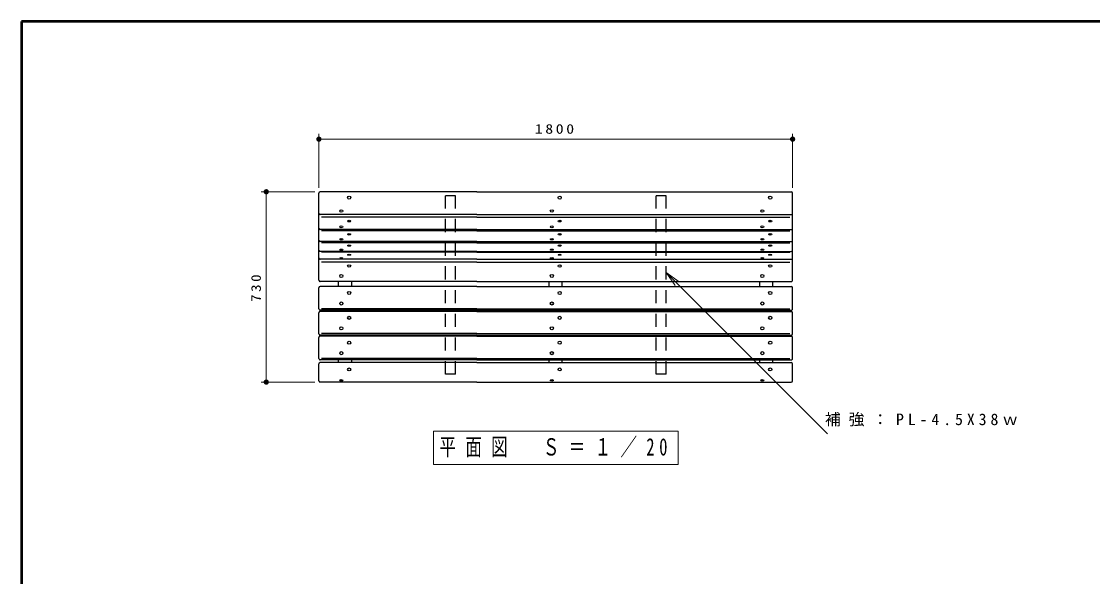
# Model space of a CAD drawing. Units: millimetres on the paper, scale 1:20. Extents: x -365 to 12, y -38 to 257.
# Drawn here: x -365 to -161.5, y 151.5 to 257 of the extents above; entities that cross this region are included whole.
import ezdxf

# ---------------------------------------------------------------- set-up
doc = ezdxf.new("R2010")
doc.units = ezdxf.units.MM
doc.linetypes.add('USER1', pattern=[4.5, 2.5, -2])
doc.layers.add('LY_1', color=7, linetype='Continuous', lineweight=25)
doc.layers.add('LY_2', color=7, linetype='Continuous', lineweight=13)
doc.styles.add('ＭＳ ゴシック', font='')
doc.styles.get('ＭＳ ゴシック').set_extended_font_data('MS Gothic')

# ---------------------------------------------------------------- blocks, each defined once
blk = doc.blocks.new('filled_dot')
at = {"color": 0, "linetype": 'Continuous', "lineweight": -2, "const_width": 1.25}
blk.add_lwpolyline([(-0.625, 0, 1), (0.625, 0, 1)], format="xyb", close=True, dxfattribs=at)
blk = doc.blocks.new('open_arrow')
at = {"color": 0, "linetype": 'Continuous', "lineweight": -2}
blk.add_lwpolyline([(7.5, 1.25), (0, 0), (7.5, -1.25)], dxfattribs=at)

msp = doc.modelspace()

# ---------------------------------------------------------------- linework, layer by layer
at = {"layer": 'LY_1', "lineweight": 13}
for p, q in [((-308.479, 225.378), (-308.479, 235.628)), ((-308.479, 234.628), (-218.479, 234.628)), ((-218.479, 225.378), (-218.479, 235.628)), ((-309.229, 224.628), (-319.479, 224.628)), ((-318.479, 188.457), (-318.479, 224.628)), ((-242.528, 209.297), (-211.83, 178.598)), ((-309.229, 188.457), (-319.479, 188.457)), ((-240.229, 179.107), (-286.729, 179.107)), ((-286.729, 179.107), (-286.729, 172.807)), ((-240.229, 172.807), (-240.229, 179.107)), ((-286.729, 172.807), (-240.229, 172.807))]:
    msp.add_line(p, q, dxfattribs=at)
at = {"layer": 'LY_1'}
for p, q in [((-308.478, 207.83), (-308.478, 224.378)), ((-278.479, 224.628), (-308.229, 224.628)), ((-278.479, 224.628), (-218.728, 224.628)), ((-218.479, 207.83), (-218.479, 224.378)), ((-278.479, 220.291), (-308.229, 220.291)), ((-278.479, 220.291), (-218.728, 220.291)), ((-278.479, 219.786), (-307.979, 219.786)), ((-278.479, 219.786), (-218.978, 219.786)), ((-278.479, 217.461), (-308.229, 217.461)), ((-278.479, 217.182), (-307.979, 217.182)), ((-278.479, 217.461), (-218.728, 217.461)), ((-278.479, 217.182), (-218.978, 217.182)), ((-278.479, 215.184), (-308.229, 215.184)), ((-278.479, 214.948), (-307.979, 214.948)), ((-278.479, 215.184), (-218.728, 215.184)), ((-278.479, 214.948), (-218.978, 214.948)), ((-278.479, 213.295), (-308.229, 213.295)), ((-278.479, 211.792), (-308.229, 211.792)), ((-278.479, 213.121), (-307.979, 213.121)), ((-278.479, 213.295), (-218.728, 213.295)), ((-278.479, 213.121), (-218.978, 213.121)), ((-278.479, 211.792), (-218.728, 211.792)), ((-278.479, 211.268), (-307.979, 211.268)), ((-278.479, 211.268), (-218.978, 211.268)), ((-308.478, 202.37), (-308.478, 206.369)), ((-278.479, 207.58), (-308.229, 207.58)), ((-278.479, 206.619), (-308.229, 206.619)), ((-304.728, 206.619), (-304.728, 207.58)), ((-302.228, 206.619), (-302.228, 207.58)), ((-278.479, 207.58), (-218.728, 207.58)), ((-278.479, 206.619), (-218.728, 206.619)), ((-264.729, 206.619), (-264.729, 207.58)), ((-262.229, 206.619), (-262.229, 207.58)), ((-224.729, 206.619), (-224.729, 207.58)), ((-222.229, 206.619), (-222.229, 207.58)), ((-218.479, 202.37), (-218.479, 206.369)), ((-308.478, 197.646), (-308.478, 201.645)), ((-278.479, 202.12), (-308.229, 202.12)), ((-278.479, 201.895), (-308.229, 201.895)), ((-278.479, 202.392), (-307.979, 202.392)), ((-304.728, 201.895), (-304.728, 202.12)), ((-302.228, 201.895), (-302.228, 202.12)), ((-278.479, 202.392), (-218.978, 202.392)), ((-278.479, 202.12), (-218.728, 202.12)), ((-278.479, 201.895), (-218.728, 201.895)), ((-264.729, 201.895), (-264.729, 202.12)), ((-262.229, 201.895), (-262.229, 202.12)), ((-224.729, 201.895), (-224.729, 202.12)), ((-222.229, 201.895), (-222.229, 202.12)), ((-218.479, 197.646), (-218.479, 201.645)), ((-278.479, 197.668), (-307.979, 197.668)), ((-278.479, 197.668), (-218.978, 197.668)), ((-308.478, 192.922), (-308.478, 196.921)), ((-278.479, 197.396), (-308.229, 197.396)), ((-278.479, 197.171), (-308.229, 197.171)), ((-304.728, 197.171), (-304.728, 197.396)), ((-302.228, 197.171), (-302.228, 197.396)), ((-278.479, 197.396), (-218.728, 197.396)), ((-278.479, 197.171), (-218.728, 197.171)), ((-264.729, 197.171), (-264.729, 197.396)), ((-262.229, 197.171), (-262.229, 197.396)), ((-224.729, 197.171), (-224.729, 197.396)), ((-222.229, 197.171), (-222.229, 197.396)), ((-218.479, 192.922), (-218.479, 196.921)), ((-308.478, 188.707), (-308.478, 191.908)), ((-278.479, 192.672), (-308.229, 192.672)), ((-278.479, 192.158), (-308.229, 192.158)), ((-278.479, 192.944), (-307.979, 192.944)), ((-304.728, 192.158), (-304.728, 192.672)), ((-302.228, 192.158), (-302.228, 192.672)), ((-278.479, 192.944), (-218.978, 192.944)), ((-278.479, 192.672), (-218.728, 192.672)), ((-278.479, 192.158), (-218.728, 192.158)), ((-264.729, 192.158), (-264.729, 192.672)), ((-262.229, 192.158), (-262.229, 192.672)), ((-224.729, 192.158), (-224.729, 192.672)), ((-222.229, 192.158), (-222.229, 192.672)), ((-218.479, 188.707), (-218.479, 191.908)), ((-278.479, 188.457), (-308.229, 188.457)), ((-278.479, 188.457), (-218.728, 188.457))]:
    msp.add_line(p, q, dxfattribs=at)
at = {"layer": 'LY_1', "linetype": 'USER1'}
for p, q in [((-282.528, 223.878), (-284.428, 223.878)), ((-284.428, 189.957), (-284.428, 223.878)), ((-282.528, 189.957), (-282.528, 223.878)), ((-244.428, 189.957), (-244.428, 223.878)), ((-242.528, 223.878), (-244.428, 223.878)), ((-242.528, 189.957), (-242.528, 223.878)), ((-282.528, 189.957), (-284.428, 189.957)), ((-242.528, 189.957), (-244.428, 189.957))]:
    msp.add_line(p, q, dxfattribs=at)
at = {"layer": 'LY_1'}
for centre, start, end in [((-308.228, 224.378), 90, 179.99999), ((-218.729, 224.378), 0.00001, 90), ((-308.228, 220.541), 179.99999, 270.00002), ((-218.729, 220.541), 269.99998, 0.00001), ((-308.228, 217.711), 179.99999, 270.00002), ((-218.729, 217.711), 269.99998, 0.00001), ((-308.228, 215.434), 179.99999, 270.00002), ((-218.729, 215.434), 269.99998, 0.00001), ((-308.228, 213.545), 179.99999, 270.00002), ((-308.228, 212.042), 179.99999, 270.00002), ((-218.729, 213.545), 269.99998, 0.00001), ((-218.729, 212.042), 269.99998, 0.00001), ((-308.228, 207.83), 179.99999, 270.00002), ((-218.729, 207.83), 269.99998, 0.00001), ((-308.228, 206.369), 90, 179.99999), ((-218.729, 206.369), 0.00001, 90), ((-308.228, 202.37), 179.99999, 270.00002), ((-308.228, 201.645), 90, 179.99999), ((-218.729, 202.37), 269.99998, 0.00001), ((-218.729, 201.645), 0.00001, 90), ((-308.228, 197.646), 179.99999, 270.00002), ((-218.729, 197.646), 269.99998, 0.00001), ((-308.228, 196.921), 90, 179.99999), ((-218.729, 196.921), 0.00001, 90), ((-308.228, 192.922), 179.99999, 270.00002), ((-308.228, 191.908), 90, 179.99999), ((-218.729, 192.922), 269.99998, 0.00001), ((-218.729, 191.908), 0.00001, 90), ((-308.228, 188.707), 179.99999, 270.00002), ((-218.729, 188.707), 269.99998, 0.00001)]:
    msp.add_arc(centre, 0.25, start, end, dxfattribs=at)
for centre, ratio in [((-302.729, 223.522), 0.9942), ((-262.729, 223.522), 0.9942), ((-222.729, 223.522), 0.9942), ((-304.229, 220.961), 0.779298), ((-264.229, 220.961), 0.779298), ((-224.229, 220.961), 0.779298), ((-304.229, 217.966), 0.547152), ((-302.729, 219.06), 0.547152), ((-264.229, 217.966), 0.547152), ((-262.729, 219.06), 0.547152), ((-224.229, 217.966), 0.547125), ((-222.729, 219.06), 0.547125), ((-304.229, 215.602), 0.470015), ((-302.729, 216.542), 0.470015), ((-264.229, 215.602), 0.470015), ((-262.729, 216.542), 0.470015), ((-224.229, 215.602), 0.470015), ((-222.729, 216.542), 0.470015), ((-304.229, 213.622), 0.389116), ((-302.729, 214.4), 0.389089), ((-264.229, 213.622), 0.389116), ((-262.729, 214.4), 0.389089), ((-224.229, 213.622), 0.389089), ((-222.729, 214.4), 0.389116), ((-304.229, 212.033), 0.312766), ((-302.729, 212.658), 0.312766), ((-264.229, 212.033), 0.312766), ((-262.729, 212.658), 0.312766), ((-224.229, 212.033), 0.312743), ((-222.729, 212.658), 0.312766), ((-302.729, 210.504), 0.762741), ((-262.729, 210.504), 0.762741), ((-222.729, 210.504), 0.762741), ((-304.229, 208.633), 0.973246), ((-264.229, 208.633), 0.973246), ((-224.229, 208.633), 0.973219), ((-302.729, 205.389), 0.994583), ((-262.729, 205.389), 0.994583), ((-222.729, 205.389), 0.994556), ((-304.229, 203.4), 0.994556), ((-264.229, 203.4), 0.994556), ((-224.229, 203.4), 0.994556), ((-302.729, 200.665), 0.994556), ((-262.729, 200.665), 0.994556), ((-222.729, 200.665), 0.994556), ((-304.229, 198.676), 0.994556), ((-264.229, 198.676), 0.994556), ((-224.229, 198.676), 0.994556), ((-302.729, 195.941), 0.99453), ((-262.729, 195.941), 0.99453), ((-222.729, 195.941), 0.994583), ((-304.229, 193.952), 0.994583), ((-264.229, 193.952), 0.994583), ((-224.229, 193.952), 0.994583), ((-302.729, 190.856), 0.958825), ((-262.729, 190.856), 0.958825), ((-222.729, 190.856), 0.958825), ((-304.229, 188.782), 0.477162), ((-264.229, 188.782), 0.477162), ((-224.229, 188.782), 0.477162)]:
    msp.add_ellipse(centre, major_axis=(0.3, 0), ratio=ratio, dxfattribs=at)
at = {"layer": 'LY_2', "lineweight": 50}
for p, q in [((0, 257), (-365, 257)), ((-365, 257), (-365, 0))]:
    msp.add_line(p, q, dxfattribs=at)

# ---------------------------------------------------------------- block references
at = {"layer": 'LY_1', "lineweight": 13, "xscale": 0.4, "yscale": 0.4}
msp.add_blockref('filled_dot', (-308.479, 234.628), dxfattribs=at)
for name, p, rotation in [('filled_dot', (-218.479, 234.628), 180), ('filled_dot', (-318.479, 224.628), 270), ('open_arrow', (-242.528, 209.297), 315), ('filled_dot', (-318.479, 188.457), 90)]:
    msp.add_blockref(name, p, dxfattribs=dict(at, rotation=rotation))

# ---------------------------------------------------------------- texts
at = {"layer": 'LY_1', "style": 'ＭＳ ゴシック'}
for s, insert, char_height, attachment_point in [('\\T1.33;\\W1.2;1800', (-263.479, 235.628), 1.833, 8), ('\\T1.5;補強：PL-4.5X38ｗ', (-212.325, 181.248), 2.199, 4), ('\\T1.56;\\W0.7;平面図\u3000Ｓ＝１／20', (-263.479, 175.957), 3.299, 5)]:
    msp.add_mtext(s, dxfattribs=dict(at, insert=insert, char_height=char_height, attachment_point=attachment_point))
at = {"layer": 'LY_1', "insert": (-319.479, 206.542), "char_height": 1.833, "attachment_point": 8, "rotation": 90, "style": 'ＭＳ ゴシック'}
msp.add_mtext('\\T1.33;\\W1.15;730', dxfattribs=at)

doc.saveas('drawing.dxf')
